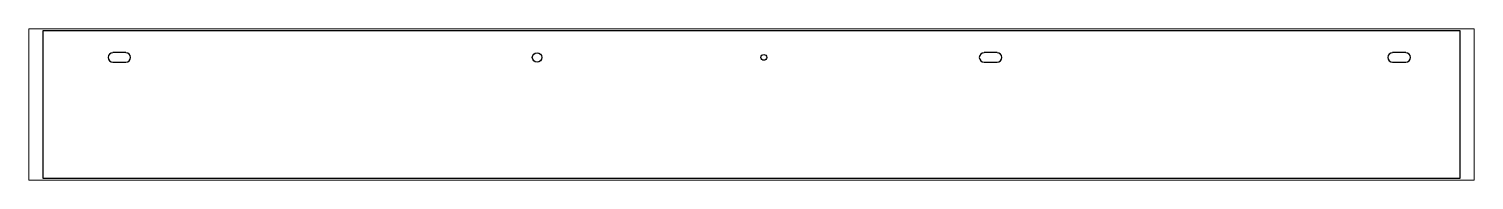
# Paper-space layout 'Layout1' of a CAD drawing. Header units: millimetres. Extents: x 0 to 257, y 84 to 111.
# The model-space entities are those that its viewports show. They can reach past a viewport. Long polylines and large blocks are cut down to what shows.
import ezdxf

# ---------------------------------------------------------------- set-up
doc = ezdxf.new("R2010")
doc.units = ezdxf.units.MM
doc.header["$LTSCALE"] = 25
doc.layers.add('3_Pezzi', color=7, linetype='Continuous')
doc.layers.add('5_Bulloni', color=7, linetype='Continuous')

# ---------------------------------------------------------------- blocks, each defined once
blk = doc.blocks.new('BL1553344787_00001')
at = {"layer": '5_Bulloni', "color": 4, "linetype": 'Continuous'}
for p, q in [((92.2, 57.7), (77.7, 57.7)), ((77.7, 47.2), (92.2, 47.2))]:
    blk.add_line(p, q, dxfattribs=at)
for centre, start, end in [((77.7, 52.4), 90, 270), ((92.2, 52.4), 270, 90)]:
    blk.add_arc(centre, 5.25, start, end, dxfattribs=at)
blk = doc.blocks.new('BL1553344787_00002')
at = {"layer": '5_Bulloni', "color": 2, "linetype": 'Continuous'}
blk.add_circle((550, 52.4), 5.25, dxfattribs=at)
blk = doc.blocks.new('BL1553344787_00003')
at = {"layer": '5_Bulloni', "color": 2, "linetype": 'Continuous'}
blk.add_circle((802.5, 52.4), 3.25, dxfattribs=at)
blk = doc.blocks.new('BL1553344787_00004')
at = {"layer": '5_Bulloni', "color": 4, "linetype": 'Continuous'}
for p, q in [((1062.2, 57.7), (1047.7, 57.7)), ((1047.7, 47.2), (1062.2, 47.2))]:
    blk.add_line(p, q, dxfattribs=at)
for centre, start, end in [((1047.7, 52.4), 90, 270), ((1062.2, 52.4), 270, 90)]:
    blk.add_arc(centre, 5.25, start, end, dxfattribs=at)
blk = doc.blocks.new('BL1553344787_00005')
at = {"layer": '5_Bulloni', "color": 4, "linetype": 'Continuous'}
for p, q in [((1517.2, 57.7), (1502.7, 57.7)), ((1502.7, 47.2), (1517.2, 47.2))]:
    blk.add_line(p, q, dxfattribs=at)
for centre, start, end in [((1502.7, 52.4), 90, 270), ((1517.2, 52.4), 270, 90)]:
    blk.add_arc(centre, 5.25, start, end, dxfattribs=at)
blk = doc.blocks.new('BL1553344787_00006')
at = {"layer": '3_Pezzi', "color": 3, "linetype": 'Continuous'}
for p, q in [((0, 82.4), (1577.6, 82.4)), ((0, -82.4), (0, 82.4)), ((1577.6, 82.4), (1577.6, -82.4)), ((1577.6, -82.4), (0, -82.4))]:
    blk.add_line(p, q, dxfattribs=at)

msp = doc.modelspace()

# ---------------------------------------------------------------- block references
at = {"layer": '3_Pezzi'}
msp.add_blockref('BL1553344787_00006', (0, 0), dxfattribs=at)
at = {"layer": '5_Bulloni'}
for name in ['BL1553344787_00001', 'BL1553344787_00002', 'BL1553344787_00003', 'BL1553344787_00004', 'BL1553344787_00005']:
    msp.add_blockref(name, (0, 0), dxfattribs=at)

psp = doc.layouts.get("Layout1")

# ---------------------------------------------------------------- viewports
at = {"layer": '0'}
psp.add_viewport(center=(128.5, 97.5), size=(257, 26.8511), view_center_point=(788.8, 0), view_height=168.1218, dxfattribs=at)

doc.saveas('drawing.dxf')
